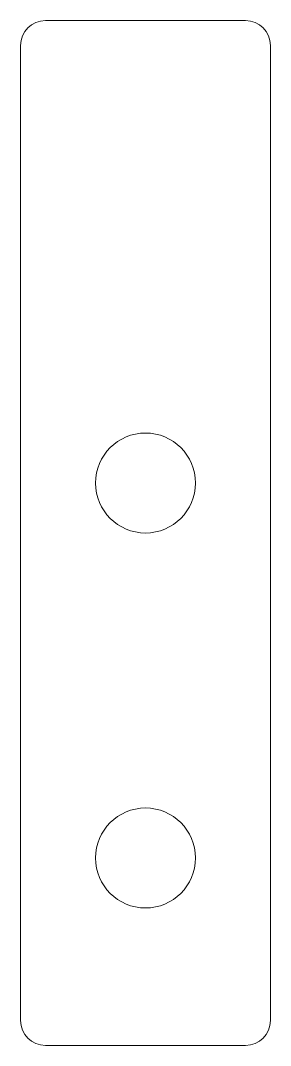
# Model space of a CAD drawing. Header units: millimetres. Extents: x -175.8 to -165.8, y 114 to 155.
import ezdxf

# ---------------------------------------------------------------- set-up
doc = ezdxf.new("R2010")
doc.units = ezdxf.units.MM
doc.header["$MEASUREMENT"] = 0
doc.layers.add('layer 1', color=7, linetype='Continuous')

msp = doc.modelspace()

# ---------------------------------------------------------------- linework, layer by layer
at = {"layer": 'layer 1', "color": 250, "lineweight": 9}
for centre in [(-170.7998, 136.4594), (-170.7998, 121.4594)]:
    msp.add_ellipse(centre, major_axis=(0, 2), ratio=1, dxfattribs=at)
msp.add_open_spline([(-174.7998, 154.9594), (-174.7998, 154.9594), (-166.7998, 154.9594), (-166.7998, 154.9594), (-166.7998, 154.9594), (-166.2498, 154.9594), (-165.7998, 154.5094), (-165.7998, 153.9595), (-165.7998, 153.9595), (-165.7998, 153.9595), (-165.7998, 114.9593), (-165.7998, 114.9593), (-165.7998, 114.9593), (-165.7998, 114.4094), (-166.2498, 113.9594), (-166.7998, 113.9594), (-166.7998, 113.9594), (-166.7998, 113.9594), (-174.7998, 113.9594), (-174.7998, 113.9594), (-174.7998, 113.9594), (-175.3498, 113.9594), (-175.7998, 114.4094), (-175.7998, 114.9593), (-175.7998, 114.9593), (-175.7998, 114.9593), (-175.7998, 153.9595), (-175.7998, 153.9595), (-175.7998, 153.9595), (-175.7998, 154.5094), (-175.3498, 154.9594), (-174.7998, 154.9594)], degree=3, knots=[0, 0, 0, 0, 0.1111111, 0.1111111, 0.1111111, 0.1111111, 0.2222222, 0.2222222, 0.2222222, 0.2222222, 0.3333333, 0.3333333, 0.3333333, 0.3333333, 0.4444444, 0.4444444, 0.4444444, 0.4444444, 0.5555556, 0.5555556, 0.5555556, 0.5555556, 0.6666667, 0.6666667, 0.6666667, 0.6666667, 0.7777778, 0.7777778, 0.7777778, 0.7777778, 1, 1, 1, 1], dxfattribs=at)

doc.saveas('drawing.dxf')
